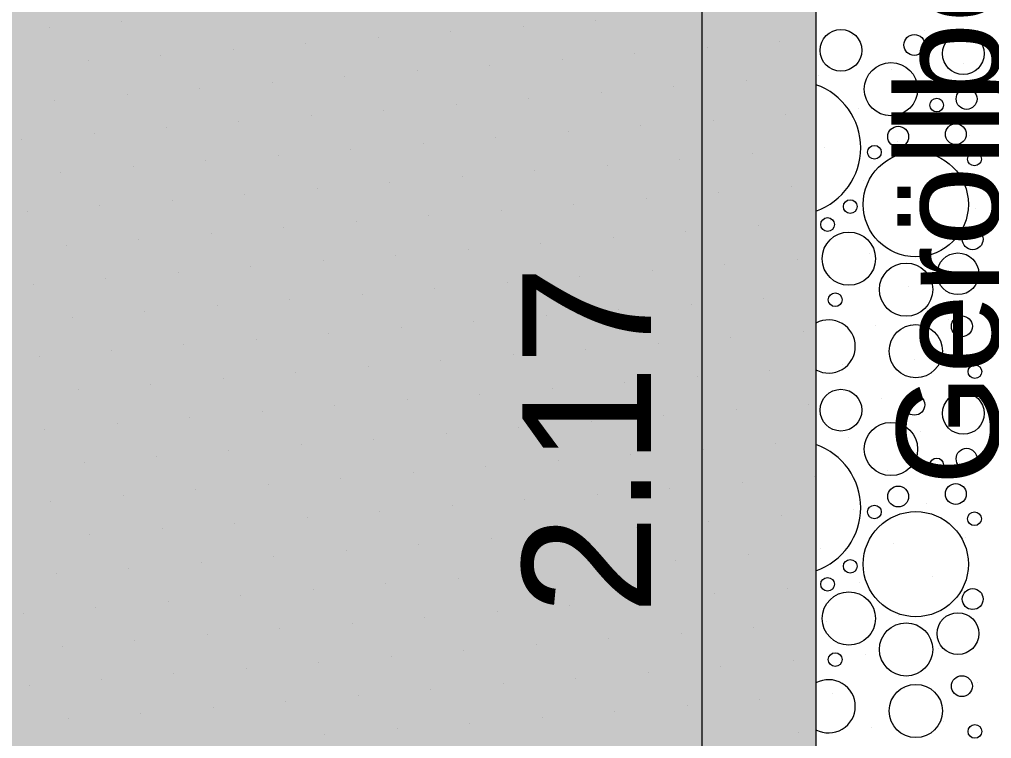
# Model space of a CAD drawing. Header units: metres. Extents: x 0.003 to 0.843, y 0.003 to 0.597.
# Drawn here: x 0.29191 to 0.31081, y 0.45237 to 0.46636 of the extents above; entities that cross this region are included whole.
import ezdxf

# ---------------------------------------------------------------- set-up
doc = ezdxf.new("R2010")
doc.units = ezdxf.units.M
doc.linetypes.add('AUSGEZOGEN', pattern=[0])
for name, color, linetype, lineweight in [('Aufschuettungen _ Daemme', 7, 'AUSGEZOGEN', 25), ('Daemmung', 7, 'AUSGEZOGEN', 18), ('Stilflaechen Bepflanzung', 96, 'AUSGEZOGEN', 25), ('Text Werkplan Ausfuehrung', 7, 'AUSGEZOGEN', 25), ('Werkplan- Ausfuehrungsmasse', 7, 'AUSGEZOGEN', 13)]:
    doc.layers.add(name, color=color, linetype=linetype, lineweight=lineweight)
doc.styles.add('ARIAL', font='ARIAL.TTF')

msp = doc.modelspace()

# ---------------------------------------------------------------- hatches: boundary and pattern name
at = {"layer": 'Stilflaechen Bepflanzung', "linetype": 'AUSGEZOGEN', "lineweight": 13, "true_color": 0xf7faef}
msp.add_hatch(color=7, dxfattribs=at).paths.add_polyline_path([(0.2405525927639469, 0.4405973572039297), (0.30739999319613, 0.4405973572039297), (0.30739999319613, 0.4979573559218338), (0.6493199855536229, 0.4979573559218338), (0.6493199855536229, 0.4787973563500931), (0.689319984659553, 0.4787973563500931), (0.689319984659553, 0.494573322262538), (0.6499099855404343, 0.494573322262538), (0.6499099855404343, 0.529957355206578), (0.2405525927639469, 0.529957355206578)])

# ---------------------------------------------------------------- linework, layer by layer
at = {"layer": 'Aufschuettungen _ Daemme', "color": 9, "linetype": 'AUSGEZOGEN', "lineweight": 13}
msp.add_line((0.30739999319613, 0.4979573559218338), (0.30739999319613, 0.4405973572039297), dxfattribs=at)
at = {"layer": 'Aufschuettungen _ Daemme', "color": 254, "linetype": 'AUSGEZOGEN', "lineweight": 13}
for centre, radius in [((0.3078857516108627, 0.4657553765435459), 0.0004059999909251927), ((0.3093137515789444, 0.465860376541199), 0.0002029999954625964), ((0.3102657515576656, 0.4656923765449541), 0.0004059999909251927), ((0.3088587515891144, 0.4649993765604438), 0.0005179999884217976), ((0.3103287515562573, 0.4648103765646683), 0.0002029999954625964), ((0.3097477515692436, 0.4646913765673282), 0.0001329999970272183), ((0.3089987515859852, 0.4640753765810968), 0.0002029999954625964), ((0.3101187515609512, 0.4641243765800017), 0.0002029999954625964), ((0.3085367515963117, 0.4637743765878247), 0.0001329999970272183), ((0.3093417515783185, 0.4627593766105117), 0.00102199997715652), ((0.3104827515528151, 0.4636413765907976), 0.0001329999970272183), ((0.3080677516067947, 0.4627173766114505), 0.0001329999970272183), ((0.3076267516166518, 0.4623673766192736), 0.0001329999970272183), ((0.3080397516074205, 0.4617023766341375), 0.0005179999884217976), ((0.3104477515535976, 0.4620803766256886), 0.0002029999954625964), ((0.3101607515600124, 0.4614083766407089), 0.0004059999909251927), ((0.309152751582543, 0.4611003766475933), 0.0005179999884217976), ((0.307773751613366, 0.4609043766519742), 0.0001329999970272183), ((0.3102377515582914, 0.4603863766635524), 0.0002029999954625964), ((0.3093417515783185, 0.4599033766743483), 0.0005179999884217976), ((0.3104897515526587, 0.4595043766832667), 0.0001329999970272183), ((0.3078857516108627, 0.4587553767000082), 0.0004059999909251927), ((0.3093137515789444, 0.4588603766976611), 0.0002029999954625964), ((0.3102657515576656, 0.4586923767014163), 0.0004059999909251927), ((0.3088587515891144, 0.457999376716906), 0.0005179999884217976), ((0.3103287515562573, 0.4578103767211305), 0.0002029999954625964), ((0.3097477515692436, 0.4576913767237903), 0.0001329999970272183), ((0.3089987515859852, 0.457075376737559), 0.0002029999954625964), ((0.3101187515609512, 0.4571243767364638), 0.0002029999954625964), ((0.3085367515963117, 0.456774376744287), 0.0001329999970272183), ((0.3093417515783185, 0.4557593767669739), 0.00102199997715652), ((0.3104827515528151, 0.4566413767472597), 0.0001329999970272183), ((0.3080677516067947, 0.4557173767679127), 0.0001329999970272183), ((0.3076267516166518, 0.4553673767757358), 0.0001329999970272183), ((0.3080397516074205, 0.4547023767905997), 0.0005179999884217976), ((0.3104477515535976, 0.4550803767821508), 0.0002029999954625964), ((0.3101607515600124, 0.4544083767971711), 0.0004059999909251927), ((0.309152751582543, 0.4541003768040555), 0.0005179999884217976), ((0.307773751613366, 0.4539043768084364), 0.0001329999970272183), ((0.3102377515582914, 0.4533863768200147), 0.0002029999954625964), ((0.3093417515783185, 0.4529033768308106), 0.0005179999884217976), ((0.3104897515526587, 0.4525043768397289), 0.0001329999970272183)]:
    msp.add_circle(centre, radius, dxfattribs=at)
for centre, radius, start, end in [((0.3069687516313592, 0.4638583765859471), 0.001301999970898032, 0, 70.65747894605602), ((0.3069687516313592, 0.4638583765859471), 0.001301999970898032, 289.3425210539425, 0), ((0.3076477516161823, 0.4599943766723143), 0.0005179999884217976, 0, 118.5743083517267), ((0.3076477516161823, 0.4599943766723143), 0.0005179999884217976, 241.4256916482762, 0), ((0.3069687516313592, 0.4568583767424094), 0.001301999970898032, 0, 70.65747894622676), ((0.3069687516313592, 0.4568583767424094), 0.001301999970898032, 289.3425210537733, 0), ((0.3076477516161823, 0.4529943768287765), 0.0005179999884217976, 0, 118.5743083517238), ((0.3076477516161823, 0.4529943768287765), 0.0005179999884217976, 241.4256916482762, 0)]:
    msp.add_arc(centre, radius, start, end, dxfattribs=at)
at = {"layer": 'Daemmung', "color": 131, "linetype": 'AUSGEZOGEN', "lineweight": 13, "true_color": 0x70ffff}
for p, q in [((0.2938969502859342, 0.4663100902007395), (0.2938969502859342, 0.4663100902007395)), ((0.3031150453912454, 0.4663424758578906), (0.3031150453912454, 0.4663424758578906)), ((0.2924875049834413, 0.4661966889225244), (0.2924875049834413, 0.4661966889225244)), ((0.3017056000887525, 0.4662290745796758), (0.3017056000887525, 0.4662290745796758)), ((0.3095142498915708, 0.4661480589586119), (0.3095142498915708, 0.4661480589586119)), ((0.2988867094837668, 0.4660022720232457), (0.2988867094837668, 0.4660022720232457)), ((0.2988867094837668, 0.4660022720232457), (0.2988867094837668, 0.4660022720232457)), ((0.3002961547862597, 0.4661156733014606), (0.3002961547862597, 0.4661156733014606)), ((0.308104804589078, 0.4660346576803968), (0.308104804589078, 0.4660346576803968)), ((0.2960678188787811, 0.4657754694668156), (0.2960678188787811, 0.4657754694668156)), ((0.2974772641812739, 0.4658888707450307), (0.2974772641812739, 0.4658888707450307)), ((0.3052859139840922, 0.4658078551239669), (0.3052859139840922, 0.4658078551239669)), ((0.306695359286585, 0.465921256402182), (0.306695359286585, 0.465921256402182)), ((0.2946583735762881, 0.4656620681886006), (0.2946583735762881, 0.4656620681886006)), ((0.3024670233791064, 0.4655810525675367), (0.3024670233791064, 0.4655810525675367)), ((0.3038764686815993, 0.4656944538457518), (0.3038764686815993, 0.4656944538457518)), ((0.2932489282737952, 0.4655486669103856), (0.2932489282737952, 0.4655486669103856)), ((0.3010575780766136, 0.4654676512893218), (0.3010575780766136, 0.4654676512893218)), ((0.3088662278794319, 0.465386635668258), (0.3088662278794319, 0.465386635668258)), ((0.3102756731819247, 0.465500036946473), (0.3102756731819247, 0.465500036946473)), ((0.2982386874716279, 0.4652408487328917), (0.2982386874716279, 0.4652408487328917)), ((0.2996481327741207, 0.4653542500111068), (0.2996481327741207, 0.4653542500111068)), ((0.307456782576939, 0.465273234390043), (0.307456782576939, 0.465273234390043)), ((0.295419796866642, 0.4650140461764615), (0.295419796866642, 0.4650140461764615)), ((0.2968292421691349, 0.4651274474546766), (0.2968292421691349, 0.4651274474546766)), ((0.3046378919719533, 0.4650464318336128), (0.3046378919719533, 0.4650464318336128)), ((0.3060473372744462, 0.4651598331118279), (0.3060473372744462, 0.4651598331118279)), ((0.2940103515641492, 0.4649006448982466), (0.2940103515641492, 0.4649006448982466)), ((0.3018190013669675, 0.4648196292771828), (0.3018190013669675, 0.4648196292771828)), ((0.3032284466694605, 0.4649330305553978), (0.3032284466694605, 0.4649330305553978)), ((0.2926009062616564, 0.4647872436200317), (0.2926009062616564, 0.4647872436200317)), ((0.3004095560644747, 0.4647062279989678), (0.3004095560644747, 0.4647062279989678)), ((0.308218205867293, 0.4646252123779039), (0.308218205867293, 0.4646252123779039)), ((0.3096276511697859, 0.464738613656119), (0.3096276511697859, 0.464738613656119)), ((0.297590665459489, 0.4644794254425378), (0.297590665459489, 0.4644794254425378)), ((0.2990001107619818, 0.4645928267207527), (0.2990001107619818, 0.4645928267207527)), ((0.3068087605648001, 0.4645118110996889), (0.3068087605648001, 0.4645118110996889)), ((0.2947717748545031, 0.4642526228861077), (0.2947717748545031, 0.4642526228861077)), ((0.296181220156996, 0.4643660241643228), (0.296181220156996, 0.4643660241643228)), ((0.3039898699598143, 0.464285008543259), (0.3039898699598143, 0.464285008543259)), ((0.3053993152623072, 0.4643984098214741), (0.3053993152623072, 0.4643984098214741)), ((0.2933623295520104, 0.4641392216078927), (0.2933623295520104, 0.4641392216078927)), ((0.3011709793548286, 0.464058205986829), (0.3011709793548286, 0.464058205986829)), ((0.3025804246573215, 0.4641716072650439), (0.3025804246573215, 0.4641716072650439)), ((0.3103890744601398, 0.4640905916439801), (0.3103890744601398, 0.4640905916439801)), ((0.2919528842495174, 0.4640258203296777), (0.2919528842495174, 0.4640258203296777)), ((0.2997615340523357, 0.4639448047086139), (0.2997615340523357, 0.4639448047086139)), ((0.3075701838551541, 0.4638637890875501), (0.3075701838551541, 0.4638637890875501)), ((0.308979629157647, 0.4639771903657652), (0.308979629157647, 0.4639771903657652)), ((0.2969426434473501, 0.4637180021521838), (0.2969426434473501, 0.4637180021521838)), ((0.2983520887498429, 0.4638314034303989), (0.2983520887498429, 0.4638314034303989)), ((0.3061607385526612, 0.4637503878093351), (0.3061607385526612, 0.4637503878093351)), ((0.2941237528423643, 0.4634911995957537), (0.2941237528423643, 0.4634911995957537)), ((0.2955331981448571, 0.4636046008739687), (0.2955331981448571, 0.4636046008739687)), ((0.3033418479476754, 0.4635235852529049), (0.3033418479476754, 0.4635235852529049)), ((0.3047512932501684, 0.46363698653112), (0.3047512932501684, 0.46363698653112)), ((0.2927143075398714, 0.4633777983175387), (0.2927143075398714, 0.4633777983175387)), ((0.3005229573426897, 0.4632967826964749), (0.3005229573426897, 0.4632967826964749)), ((0.3019324026451826, 0.46341018397469), (0.3019324026451826, 0.46341018397469)), ((0.3097410524480009, 0.4633291683536262), (0.3097410524480009, 0.4633291683536262)), ((0.2991135120401969, 0.4631833814182599), (0.2991135120401969, 0.4631833814182599)), ((0.3069221618430151, 0.463102365797196), (0.3069221618430151, 0.463102365797196)), ((0.308331607145508, 0.4632157670754111), (0.308331607145508, 0.4632157670754111)), ((0.2962946214352111, 0.4629565788618297), (0.2962946214352111, 0.4629565788618297)), ((0.2977040667377039, 0.4630699801400448), (0.2977040667377039, 0.4630699801400448)), ((0.3055127165405222, 0.462988964518981), (0.3055127165405222, 0.462988964518981)), ((0.3055127165405222, 0.462988964518981), (0.3055127165405222, 0.462988964518981)), ((0.2934757308302253, 0.4627297763053998), (0.2934757308302253, 0.4627297763053998)), ((0.2948851761327181, 0.4628431775836148), (0.2948851761327181, 0.4628431775836148)), ((0.3026938259355365, 0.462762161962551), (0.3026938259355365, 0.462762161962551)), ((0.3041032712380294, 0.462875563240766), (0.3041032712380294, 0.462875563240766)), ((0.2920662855277324, 0.4626163750271849), (0.2920662855277324, 0.4626163750271849)), ((0.2998749353305508, 0.4625353594061211), (0.2998749353305508, 0.4625353594061211)), ((0.3012843806330437, 0.4626487606843359), (0.3012843806330437, 0.4626487606843359)), ((0.3090930304358619, 0.4625677450632721), (0.3090930304358619, 0.4625677450632721)), ((0.3105024757383549, 0.4626811463414872), (0.3105024757383549, 0.4626811463414872)), ((0.2984654900280579, 0.462421958127906), (0.2984654900280579, 0.462421958127906)), ((0.2984654900280579, 0.462421958127906), (0.2984654900280579, 0.462421958127906)), ((0.3062741398308763, 0.4623409425068422), (0.3062741398308763, 0.4623409425068422)), ((0.3076835851333691, 0.4624543437850573), (0.3076835851333691, 0.4624543437850573)), ((0.2956465994230721, 0.4621951555714759), (0.2956465994230721, 0.4621951555714759)), ((0.297056044725565, 0.462308556849691), (0.297056044725565, 0.462308556849691)), ((0.3048646945283833, 0.4622275412286272), (0.3048646945283833, 0.4622275412286272)), ((0.2928277088180865, 0.4619683530150459), (0.2928277088180865, 0.4619683530150459)), ((0.2942371541205793, 0.4620817542932608), (0.2942371541205793, 0.4620817542932608)), ((0.3020458039233976, 0.4620007386721972), (0.3020458039233976, 0.4620007386721972)), ((0.3034552492258905, 0.4621141399504121), (0.3034552492258905, 0.4621141399504121)), ((0.2992269133184118, 0.461773936115767), (0.2992269133184118, 0.461773936115767)), ((0.3006363586209047, 0.4618873373939821), (0.3006363586209047, 0.4618873373939821)), ((0.308445008423723, 0.4618063217729183), (0.308445008423723, 0.4618063217729183)), ((0.3098544537262159, 0.4619197230511334), (0.3098544537262159, 0.4619197230511334)), ((0.297817468015919, 0.461660534837552), (0.297817468015919, 0.461660534837552)), ((0.3070355631212301, 0.4616929204947032), (0.3070355631212301, 0.4616929204947032)), ((0.2949985774109332, 0.4614337322811219), (0.2949985774109332, 0.4614337322811219)), ((0.296408022713426, 0.4615471335593369), (0.296408022713426, 0.4615471335593369)), ((0.3042166725162445, 0.4614661179382731), (0.3042166725162445, 0.4614661179382731)), ((0.3056261178187373, 0.4615795192164882), (0.3056261178187373, 0.4615795192164882)), ((0.2921796868059474, 0.4612069297246918), (0.2921796868059474, 0.4612069297246918)), ((0.2935891321084404, 0.4613203310029069), (0.2935891321084404, 0.4613203310029069)), ((0.3013977819112587, 0.4612393153818431), (0.3013977819112587, 0.4612393153818431)), ((0.3028072272137516, 0.4613527166600582), (0.3028072272137516, 0.4613527166600582)), ((0.3106158770165698, 0.4612717010389944), (0.3106158770165698, 0.4612717010389944)), ((0.2999883366087658, 0.461125914103628), (0.2999883366087658, 0.461125914103628)), ((0.3077969864115842, 0.4610448984825642), (0.3077969864115842, 0.4610448984825642)), ((0.309206431714077, 0.4611582997607793), (0.309206431714077, 0.4611582997607793)), ((0.29716944600378, 0.4608991115471979), (0.29716944600378, 0.4608991115471979)), ((0.2985788913062729, 0.4610125128254129), (0.2985788913062729, 0.4610125128254129)), ((0.3063875411090912, 0.4609314972043492), (0.3063875411090912, 0.4609314972043492)), ((0.2943505553987943, 0.460672308990768), (0.2943505553987943, 0.460672308990768)), ((0.2957600007012872, 0.4607857102689831), (0.2957600007012872, 0.4607857102689831)), ((0.3035686505041055, 0.4607046946479193), (0.3035686505041055, 0.4607046946479193)), ((0.3049780958065984, 0.4608180959261341), (0.3049780958065984, 0.4608180959261341)), ((0.2929411100963014, 0.460558907712553), (0.2929411100963014, 0.460558907712553)), ((0.3007497598991197, 0.4604778920914893), (0.3007497598991197, 0.4604778920914893)), ((0.3021592052016126, 0.4605912933697041), (0.3021592052016126, 0.4605912933697041)), ((0.3099678550044309, 0.4605102777486403), (0.3099678550044309, 0.4605102777486403)), ((0.2993403145966269, 0.4603644908132742), (0.2993403145966269, 0.4603644908132742)), ((0.3071489643994452, 0.4602834751922104), (0.3071489643994452, 0.4602834751922104)), ((0.3085584097019381, 0.4603968764704255), (0.3085584097019381, 0.4603968764704255)), ((0.2965214239916412, 0.4601376882568441), (0.2965214239916412, 0.4601376882568441)), ((0.297930869294134, 0.4602510895350591), (0.297930869294134, 0.4602510895350591)), ((0.3057395190969524, 0.4601700739139953), (0.3057395190969524, 0.4601700739139953)), ((0.2937025333866553, 0.4599108857004141), (0.2937025333866553, 0.4599108857004141)), ((0.2951119786891483, 0.460024286978629), (0.2951119786891483, 0.460024286978629)), ((0.3029206284919665, 0.4599432713575654), (0.3029206284919665, 0.4599432713575654)), ((0.3043300737944595, 0.4600566726357803), (0.3043300737944595, 0.4600566726357803)), ((0.2922930880841625, 0.459797484422199), (0.2922930880841625, 0.459797484422199)), ((0.3001017378869808, 0.4597164688011352), (0.3001017378869808, 0.4597164688011352)), ((0.3015111831894737, 0.4598298700793503), (0.3015111831894737, 0.4598298700793503)), ((0.309319832992292, 0.4597488544582865), (0.309319832992292, 0.4597488544582865)), ((0.3107292782947849, 0.4598622557365015), (0.3107292782947849, 0.4598622557365015)), ((0.2986922925844879, 0.4596030675229201), (0.2986922925844879, 0.4596030675229201)), ((0.3065009423873063, 0.4595220519018564), (0.3065009423873063, 0.4595220519018564)), ((0.3065009423873063, 0.4595220519018564), (0.3065009423873063, 0.4595220519018564)), ((0.3079103876897991, 0.4596354531800714), (0.3079103876897991, 0.4596354531800714)), ((0.2958734019795022, 0.4593762649664901), (0.2958734019795022, 0.4593762649664901)), ((0.2972828472819951, 0.4594896662447051), (0.2972828472819951, 0.4594896662447051)), ((0.3050914970848134, 0.4594086506236413), (0.3050914970848134, 0.4594086506236413)), ((0.2930545113745164, 0.45914946241006), (0.2930545113745164, 0.45914946241006)), ((0.2944639566770093, 0.4592628636882752), (0.2944639566770093, 0.4592628636882752)), ((0.3022726064798277, 0.4591818480672114), (0.3022726064798277, 0.4591818480672114)), ((0.3036820517823205, 0.4592952493454263), (0.3036820517823205, 0.4592952493454263)), ((0.2994537158748419, 0.4589550455107814), (0.2994537158748419, 0.4589550455107814)), ((0.2994537158748419, 0.4589550455107814), (0.2994537158748419, 0.4589550455107814)), ((0.3008631611773347, 0.4590684467889962), (0.3008631611773347, 0.4590684467889962)), ((0.3086718109801531, 0.4589874311679324), (0.3086718109801531, 0.4589874311679324)), ((0.310081256282646, 0.4591008324461475), (0.310081256282646, 0.4591008324461475)), ((0.298044270572349, 0.4588416442325663), (0.298044270572349, 0.4588416442325663)), ((0.3058529203751674, 0.4587606286115025), (0.3058529203751674, 0.4587606286115025)), ((0.3072623656776602, 0.4588740298897176), (0.3072623656776602, 0.4588740298897176)), ((0.2952253799673632, 0.4586148416761362), (0.2952253799673632, 0.4586148416761362)), ((0.2966348252698562, 0.4587282429543512), (0.2966348252698562, 0.4587282429543512)), ((0.3044434750726744, 0.4586472273332874), (0.3044434750726744, 0.4586472273332874)), ((0.2924064893623775, 0.4583880391197062), (0.2924064893623775, 0.4583880391197062)), ((0.2924064893623775, 0.4583880391197062), (0.2924064893623775, 0.4583880391197062)), ((0.2938159346648704, 0.4585014403979212), (0.2938159346648704, 0.4585014403979212)), ((0.3016245844676887, 0.4584204247768575), (0.3016245844676887, 0.4584204247768575)), ((0.3030340297701816, 0.4585338260550724), (0.3030340297701816, 0.4585338260550724)), ((0.2988056938627029, 0.4581936222204273), (0.2988056938627029, 0.4581936222204273)), ((0.3002151391651959, 0.4583070234986424), (0.3002151391651959, 0.4583070234986424)), ((0.3080237889680142, 0.4582260078775786), (0.3080237889680142, 0.4582260078775786)), ((0.309433234270507, 0.4583394091557936), (0.309433234270507, 0.4583394091557936)), ((0.2973962485602101, 0.4580802209422122), (0.2973962485602101, 0.4580802209422122)), ((0.3052048983630284, 0.4579992053211485), (0.3052048983630284, 0.4579992053211485)), ((0.3066143436655213, 0.4581126065993635), (0.3066143436655213, 0.4581126065993635)), ((0.2945773579552243, 0.4578534183857823), (0.2945773579552243, 0.4578534183857823)), ((0.2959868032577171, 0.4579668196639972), (0.2959868032577171, 0.4579668196639972)), ((0.3037954530605356, 0.4578858040429335), (0.3037954530605356, 0.4578858040429335)), ((0.2931679126527315, 0.4577400171075672), (0.2931679126527315, 0.4577400171075672)), ((0.3009765624555498, 0.4576590014865034), (0.3009765624555498, 0.4576590014865034)), ((0.3023860077580428, 0.4577724027647184), (0.3023860077580428, 0.4577724027647184)), ((0.310194657560861, 0.4576913871436546), (0.310194657560861, 0.4576913871436546)), ((0.2981576718505641, 0.4574321989300733), (0.2981576718505641, 0.4574321989300733)), ((0.2995671171530569, 0.4575456002082883), (0.2995671171530569, 0.4575456002082883)), ((0.3073757669558753, 0.4574645845872246), (0.3073757669558753, 0.4574645845872246)), ((0.3087852122583681, 0.4575779858654396), (0.3087852122583681, 0.4575779858654396)), ((0.2967482265480711, 0.4573187976518583), (0.2967482265480711, 0.4573187976518583)), ((0.3045568763508895, 0.4572377820307945), (0.3045568763508895, 0.4572377820307945)), ((0.3059663216533823, 0.4573511833090095), (0.3059663216533823, 0.4573511833090095)), ((0.2939293359430855, 0.4570919950954284), (0.2939293359430855, 0.4570919950954284)), ((0.2953387812455783, 0.4572053963736433), (0.2953387812455783, 0.4572053963736433)), ((0.3031474310483966, 0.4571243807525796), (0.3031474310483966, 0.4571243807525796)), ((0.2925198906405926, 0.4569785938172133), (0.2925198906405926, 0.4569785938172133)), ((0.3003285404434108, 0.4568975781961496), (0.3003285404434108, 0.4568975781961496)), ((0.3017379857459038, 0.4570109794743646), (0.3017379857459038, 0.4570109794743646)), ((0.3095466355487221, 0.4569299638533008), (0.3095466355487221, 0.4569299638533008)), ((0.297509649838425, 0.4566707756397194), (0.297509649838425, 0.4566707756397194)), ((0.298919095140918, 0.4567841769179345), (0.298919095140918, 0.4567841769179345)), ((0.3067277449437363, 0.4567031612968707), (0.3067277449437363, 0.4567031612968707)), ((0.3081371902462293, 0.4568165625750857), (0.3081371902462293, 0.4568165625750857)), ((0.2961002045359322, 0.4565573743615043), (0.2961002045359322, 0.4565573743615043)), ((0.3053182996412435, 0.4565897600186556), (0.3053182996412435, 0.4565897600186556)), ((0.2932813139309465, 0.4563305718050744), (0.2932813139309465, 0.4563305718050744)), ((0.2946907592334394, 0.4564439730832894), (0.2946907592334394, 0.4564439730832894)), ((0.3024994090362577, 0.4563629574622256), (0.3024994090362577, 0.4563629574622256)), ((0.3039088543387506, 0.4564763587404406), (0.3039088543387506, 0.4564763587404406)), ((0.2996805184312719, 0.4561361549057955), (0.2996805184312719, 0.4561361549057955)), ((0.3010899637337648, 0.4562495561840105), (0.3010899637337648, 0.4562495561840105)), ((0.3088986135365832, 0.4561685405629468), (0.3088986135365832, 0.4561685405629468)), ((0.310308058839076, 0.4562819418411618), (0.310308058839076, 0.4562819418411618)), ((0.2982710731287791, 0.4560227536275804), (0.2982710731287791, 0.4560227536275804)), ((0.3060797229315974, 0.4559417380065167), (0.3060797229315974, 0.4559417380065167)), ((0.3060797229315974, 0.4559417380065167), (0.3060797229315974, 0.4559417380065167)), ((0.3074891682340902, 0.4560551392847317), (0.3074891682340902, 0.4560551392847317)), ((0.2954521825237933, 0.4557959510711504), (0.2954521825237933, 0.4557959510711504)), ((0.2968616278262862, 0.4559093523493654), (0.2968616278262862, 0.4559093523493654)), ((0.3046702776291045, 0.4558283367283017), (0.3046702776291045, 0.4558283367283017)), ((0.2926332919188076, 0.4555691485147205), (0.2926332919188076, 0.4555691485147205)), ((0.2940427372213005, 0.4556825497929353), (0.2940427372213005, 0.4556825497929353)), ((0.3018513870241187, 0.4556015341718715), (0.3018513870241187, 0.4556015341718715)), ((0.3032608323266117, 0.4557149354500866), (0.3032608323266117, 0.4557149354500866)), ((0.299032496419133, 0.4553747316154415), (0.299032496419133, 0.4553747316154415)), ((0.299032496419133, 0.4553747316154415), (0.299032496419133, 0.4553747316154415)), ((0.3004419417216259, 0.4554881328936565), (0.3004419417216259, 0.4554881328936565)), ((0.3082505915244442, 0.4554071172725927), (0.3082505915244442, 0.4554071172725927)), ((0.3096600368269372, 0.4555205185508078), (0.3096600368269372, 0.4555205185508078)), ((0.2976230511166401, 0.4552613303372266), (0.2976230511166401, 0.4552613303372266)), ((0.3054317009194585, 0.4551803147161628), (0.3054317009194585, 0.4551803147161628)), ((0.3068411462219514, 0.4552937159943776), (0.3068411462219514, 0.4552937159943776)), ((0.2948041605116544, 0.4550345277807966), (0.2948041605116544, 0.4550345277807966)), ((0.2962136058141473, 0.4551479290590115), (0.2962136058141473, 0.4551479290590115)), ((0.3040222556169656, 0.4550669134379478), (0.3040222556169656, 0.4550669134379478)), ((0.2919852699066686, 0.4548077252243665), (0.2919852699066686, 0.4548077252243665)), ((0.2919852699066686, 0.4548077252243665), (0.2919852699066686, 0.4548077252243665)), ((0.2933947152091615, 0.4549211265025815), (0.2933947152091615, 0.4549211265025815)), ((0.3012033650119798, 0.4548401108815177), (0.3012033650119798, 0.4548401108815177)), ((0.3026128103144728, 0.4549535121597328), (0.3026128103144728, 0.4549535121597328)), ((0.3104214601172911, 0.454872496538669), (0.3104214601172911, 0.454872496538669)), ((0.2983844744069941, 0.4546133083250876), (0.2983844744069941, 0.4546133083250876)), ((0.299793919709487, 0.4547267096033026), (0.299793919709487, 0.4547267096033026)), ((0.3076025695123053, 0.4546456939822389), (0.3076025695123053, 0.4546456939822389)), ((0.3090120148147982, 0.4547590952604539), (0.3090120148147982, 0.4547590952604539)), ((0.2969750291045012, 0.4544999070468725), (0.2969750291045012, 0.4544999070468725)), ((0.3047836789073196, 0.4544188914258088), (0.3047836789073196, 0.4544188914258088)), ((0.3061931242098124, 0.4545322927040238), (0.3061931242098124, 0.4545322927040238)), ((0.2941561384995155, 0.4542731044904425), (0.2941561384995155, 0.4542731044904425)), ((0.2955655838020084, 0.4543865057686576), (0.2955655838020084, 0.4543865057686576)), ((0.3033742336048266, 0.4543054901475938), (0.3033742336048266, 0.4543054901475938)), ((0.2927466931970226, 0.4541597032122274), (0.2927466931970226, 0.4541597032122274)), ((0.3005553429998409, 0.4540786875911637), (0.3005553429998409, 0.4540786875911637)), ((0.3019647883023338, 0.4541920888693787), (0.3019647883023338, 0.4541920888693787)), ((0.3097734381051522, 0.454111073248315), (0.3097734381051522, 0.454111073248315)), ((0.2977364523948552, 0.4538518850347336), (0.2977364523948552, 0.4538518850347336)), ((0.299145897697348, 0.4539652863129486), (0.299145897697348, 0.4539652863129486)), ((0.3069545475001664, 0.4538842706918848), (0.3069545475001664, 0.4538842706918848)), ((0.3083639928026592, 0.4539976719700999), (0.3083639928026592, 0.4539976719700999)), ((0.2963270070923623, 0.4537384837565187), (0.2963270070923623, 0.4537384837565187)), ((0.3041356568951807, 0.4536574681354549), (0.3041356568951807, 0.4536574681354549)), ((0.3055451021976735, 0.4537708694136698), (0.3055451021976735, 0.4537708694136698)), ((0.2935081164873766, 0.4535116812000887), (0.2935081164873766, 0.4535116812000887)), ((0.2949175617898694, 0.4536250824783035), (0.2949175617898694, 0.4536250824783035)), ((0.3027262115926877, 0.4535440668572397), (0.3027262115926877, 0.4535440668572397)), ((0.3105348613955061, 0.453463051236176), (0.3105348613955061, 0.453463051236176)), ((0.2920986711848838, 0.4533982799218736), (0.2920986711848838, 0.4533982799218736)), ((0.299907320987702, 0.4533172643008098), (0.299907320987702, 0.4533172643008098)), ((0.3013167662901949, 0.4534306655790249), (0.3013167662901949, 0.4534306655790249)), ((0.3091254160930132, 0.4533496499579611), (0.3091254160930132, 0.4533496499579611)), ((0.2970884303827163, 0.4530904617443797), (0.2970884303827163, 0.4530904617443797)), ((0.2984978756852091, 0.4532038630225947), (0.2984978756852091, 0.4532038630225947)), ((0.3063065254880274, 0.453122847401531), (0.3063065254880274, 0.453122847401531)), ((0.3077159707905203, 0.453236248679746), (0.3077159707905203, 0.453236248679746)), ((0.2956789850802234, 0.4529770604661648), (0.2956789850802234, 0.4529770604661648)), ((0.3034876348830416, 0.452896044845101), (0.3034876348830416, 0.452896044845101)), ((0.3048970801855346, 0.4530094461233159), (0.3048970801855346, 0.4530094461233159)), ((0.2928600944752376, 0.4527502579097346), (0.2928600944752376, 0.4527502579097346)), ((0.2942695397777305, 0.4528636591879497), (0.2942695397777305, 0.4528636591879497)), ((0.3020781895805488, 0.4527826435668859), (0.3020781895805488, 0.4527826435668859)), ((0.3098868393833671, 0.4527016279458221), (0.3098868393833671, 0.4527016279458221)), ((0.2992592989755631, 0.4525558410104558), (0.2992592989755631, 0.4525558410104558)), ((0.3006687442780559, 0.4526692422886708), (0.3006687442780559, 0.4526692422886708)), ((0.3084773940808743, 0.4525882266676071), (0.3084773940808743, 0.4525882266676071)), ((0.2978498536730702, 0.4524424397322407), (0.2978498536730702, 0.4524424397322407)), ((0.3070679487783814, 0.452474825389392), (0.3070679487783814, 0.452474825389392)), ((0.3070679487783814, 0.452474825389392), (0.3070679487783814, 0.452474825389392))]:
    msp.add_line(p, q, dxfattribs=at)
at = {"layer": 'Werkplan- Ausfuehrungsmasse', "color": 7, "linetype": 'AUSGEZOGEN', "lineweight": 13}
msp.add_line((0.305190480415702, 0.4395973572262815), (0.305190480415702, 0.4829973562562158), dxfattribs=at)

# ---------------------------------------------------------------- texts
at = {"layer": 'Text Werkplan Ausfuehrung', "color": 7, "linetype": 'AUSGEZOGEN', "lineweight": 25, "insert": (0.3109999931156638, 0.4572873562325648), "char_height": 0.002, "width": 0.001, "attachment_point": 7, "rotation": 90.00000250447816, "style": 'ARIAL'}
msp.add_mtext('Geröllbett\\~50cm', dxfattribs=at)
at = {"layer": 'Werkplan- Ausfuehrungsmasse', "color": 7, "linetype": 'AUSGEZOGEN', "lineweight": 13, "insert": (0.3041904804380537, 0.4547779503033749), "char_height": 0.0025, "width": 0.00125, "attachment_point": 7, "rotation": 90.00000250447816, "style": 'ARIAL'}
msp.add_mtext('2.17', dxfattribs=at)

doc.saveas('drawing.dxf')
